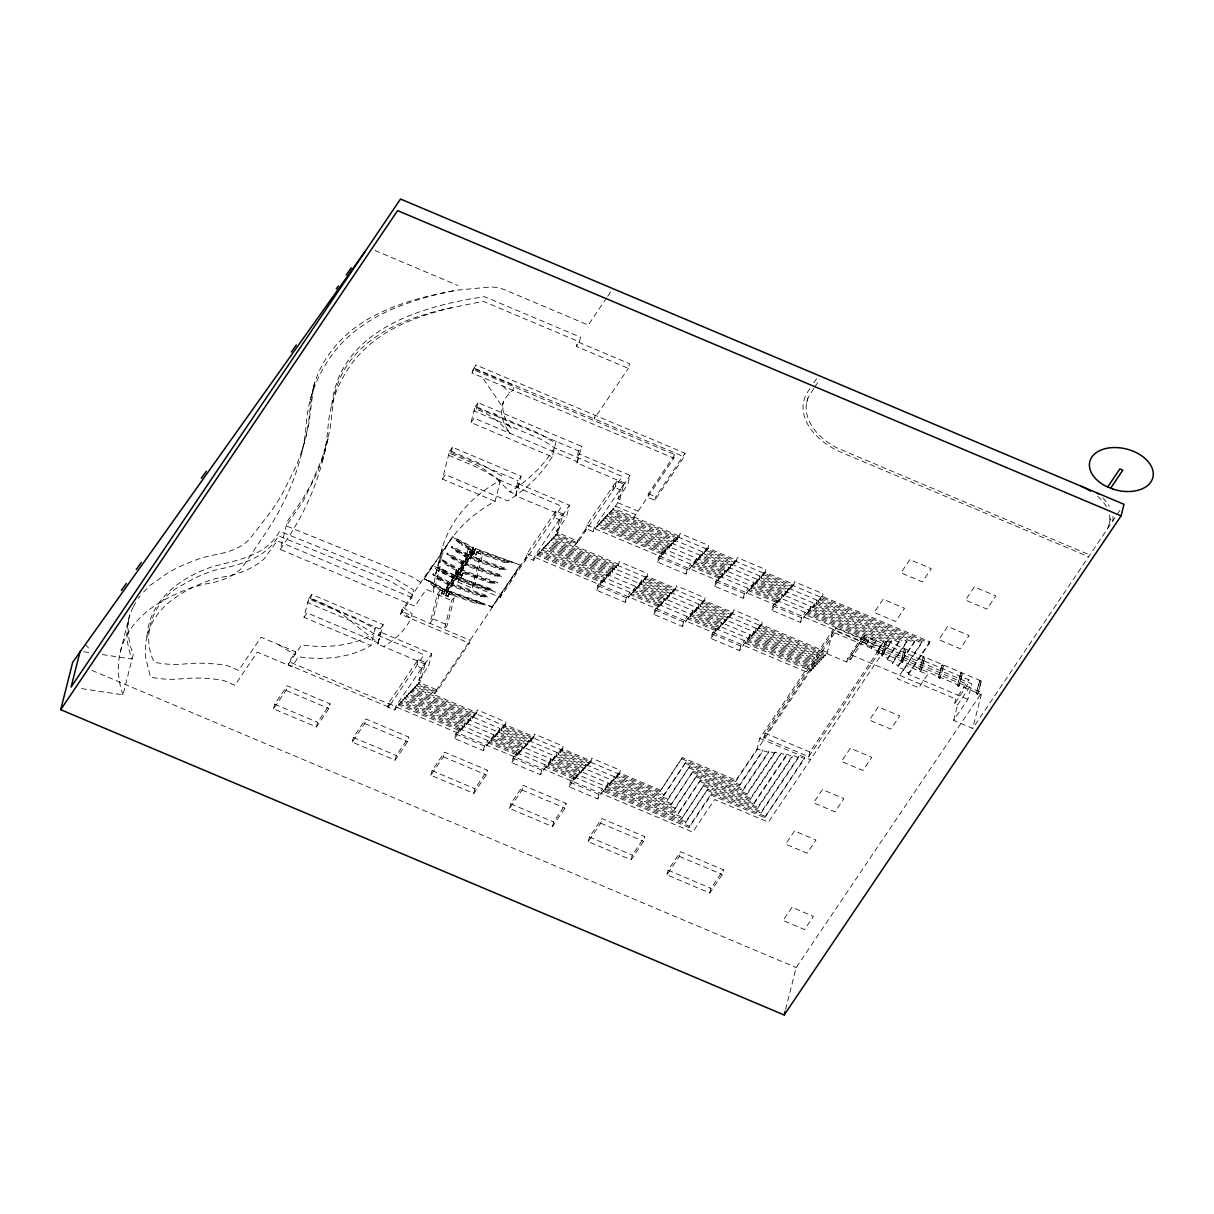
<?xml version="1.0" encoding="UTF-8"?>
<svg xmlns="http://www.w3.org/2000/svg" width="1214" height="1214" viewBox="0 0 1214 1214"><rect width="100%" height="100%" fill="white"/><g stroke="black" fill="none" stroke-linecap="round" stroke-linejoin="round"><path stroke-width="0.75" stroke-dasharray="5 3.75" d="M438.861 571.566C439.028 532.142 466.601 498.028 500.411 480.395L561.763 506.284L500.214 597.455L438.861 571.566L432.275 565.527L401.379 611.279L410.893 618.563A124.374 80.928 14.2 0 1 383.518 646.576M1112.859 520.806L1112.98 519.577A50.169 32.657 14.2 0 0 1112.798 516.648M475.478 548.485L446.919 591.264L491.958 607.243L520.427 565.071L475.478 548.485L447.01 590.657L445.766 595.801L447.92 596.711L449.256 592.902L476.707 602.645L483.733 603.237L483.142 604.117L476.116 603.525L448.649 593.783L447.92 596.711M491.958 607.243L520.518 564.464M313.455 387.706L308.963 423.17L300.996 455.948M120.247 652.282L129.701 614.906C126.651 628.048 128.289 641.933 133.237 654.407L122.993 694.863L78.5 688.171M146.985 636.652C149.216 599.686 180.825 577.287 212.814 566.574C237.428 560.079 266.154 555.966 279.675 531.216L391.333 576.453L413.762 590.05L411.834 597.637L400.635 614.223L469.332 643.223L470.076 640.264L401.379 611.279M310.359 399.664L314.745 382.334C308.508 403.549 310.769 426.326 302.893 447.238A576.468 396.098 11.6 0 1 296.55 465.387L281.117 496.177L271.208 511.155L251.571 536.527C243.073 548.03 228.111 552.355 214.635 554.874A115.421 67.923 9.9 0 0 207.351 556.482L205.561 556.938A115.421 67.923 9.9 0 0 197.002 559.533L184.422 564.54A217.761 128.305 10.1 0 0 176.652 568.106L174.118 569.442A218.004 135.513 9.7 0 0 166.788 573.661L149.701 585.679L141.659 594.071M495.115 501.321L442.488 479.12L449.711 450.561L478.923 463.065L501.579 475.751L495.115 501.321A219.385 142.766 14.2 0 0 433.565 592.493L426.235 589.397L414.854 606.241L280.252 549.441L287.399 521.231L302.741 499.166L311.406 483.46L321.209 460.622L328.508 437.222L322.408 461.35M331.741 405.203C340.057 329.798 421.228 305.989 484.553 296.702L580.58 337.219L579.397 341.862L576.316 346.43L628.351 368.388L629.52 363.745L577.5 341.787L576.316 346.43M273.514 708.87L274.698 704.226L287.172 685.743L330.087 703.862L328.903 708.506L316.429 726.974L273.514 708.87L285.988 690.387L287.172 685.743M383.184 624.618L380.164 629.08L378.525 635.575L380.786 632.221L431.759 653.724L428.739 665.667L377.766 644.148L383.184 624.618L311.664 594.435L310.708 598.168L307.688 602.645L350.285 620.612A87.241 64.494 34 0 1 366.203 628.852L373.912 633.617L424.05 654.771L388.738 707.094L288.204 664.665L288.947 661.721L295.639 651.812L261.04 637.229L238.657 670.386L227.215 665.56A114.01 74.191 14.2 0 0 184.361 663.982A67.847 44.144 14.2 0 1 160.703 663.345L154.269 662.374C139.868 633.769 154.709 597.819 183.193 584.571A196 121.84 9.7 0 1 201.539 575.011L210.295 571.673A93.478 55.07 10.1 0 1 217.215 569.578C240.372 564.92 266.033 558.106 278.492 535.86L390.149 581.096L412.578 594.678M375.551 627.137L370.892 645.56L303.97 617.319L308.872 598.001L355.52 617.789L375.08 628.973M295.639 651.812L294.881 654.771L278.34 644.513M316.429 726.974L317.613 722.345L330.087 703.862M352.197 742.073L353.365 737.429L365.854 718.946L408.769 737.065L407.585 741.693L395.111 760.176L352.197 742.073L364.67 723.59L365.854 718.946M377.766 644.148L380.786 632.221M400.635 614.223L402.562 606.636L412.062 613.92L410.893 618.563M500.411 480.395L488.347 473.354A112.143 82.901 34 0 0 472.307 465.235L448.527 455.204L450.789 453.717L452.443 447.238L521.094 476.207L515.692 495.752L566.452 517.164L569.472 505.236L518.712 483.809L516.436 487.163L518.09 480.683L521.094 476.207M399.087 703.741L398.753 705.061L460.273 731.025L460.622 729.705L399.087 703.741L394.823 710.053L387.554 706.988L388.45 703.452L418.147 659.46L425.416 662.525L420.757 680.948L418.709 683.983L436.691 691.57L469.332 643.223M674.787 454.658L648.397 493.749L647.502 497.285L654.771 500.35L684.18 456.798L685.075 453.247L475.994 365.035L472.974 369.496L674.787 454.658L673.891 458.194L472.079 373.032L473.263 368.388L514.129 385.642L512.961 390.286L509.759 393.033A57.984 37.725 14.2 0 0 510.487 433.504L499.166 422.624A60.214 44.508 34 0 0 482.96 411.925L476.298 409.118L473.961 410.924L537.043 437.541A54.858 40.548 34 0 1 548.576 443.884L554.464 447.845L622.327 476.48L577.545 542.81L557.256 534.251L557.666 532.627L577.955 541.186L577.545 542.81M388.738 707.094L389.482 704.135L288.947 661.721M472.079 373.032L475.994 365.035M394.823 710.053L395.718 706.518L425.416 662.525M556.103 441.365L552.188 456.843L471.017 422.593L475.129 406.28L539.213 433.352L555.633 443.216M400.757 702.936L403.094 699.461L464.628 725.426L462.276 728.886L400.757 702.936L401.09 701.601L462.625 727.565L460.273 731.025M476.298 409.118L477.937 402.638L581.658 446.403L576.984 463.004L627.759 484.416L630.036 475.433L579.26 454.006L576.999 457.359L578.638 450.88L581.658 446.403M765.002 816.309L711.358 793.683L689.385 826.233L603.662 790.071L603.328 791.391L689.051 827.569L711.025 795.003L764.668 817.644L804.806 757.354L804.472 758.689L798.842 756.307L798.509 757.627L792.879 755.26L757.748 807.28L704.105 784.654L681.798 818.539L402.76 700.797L403.094 699.461M435.644 574.374L442.108 548.804L440.045 566.923L433.565 592.493M404.763 698.657L407.1 695.182L468.634 721.146L466.282 724.621L404.763 698.657L405.097 697.322L493.901 734.849L492.899 738.825L499.91 728.43L411.106 690.918L408.769 694.378L670.902 804.988L693.224 771.102L746.868 793.744L774.972 752.103L780.602 754.486L780.936 753.15L786.566 755.533L786.9 754.213L792.53 756.58L792.879 755.26M406.766 696.517L409.103 693.057L470.637 719.007L468.285 722.482L406.766 696.517L407.1 695.182M408.769 694.378L409.103 693.057M418.147 659.46L416.508 665.94L421.956 668.246L431.759 653.724M410.772 692.238L413.109 688.778L474.644 714.743L472.292 718.202L410.772 692.238L411.106 690.918M412.775 690.098L415.112 686.638L476.647 712.603L474.295 716.063L412.775 690.098L413.109 688.778M395.111 760.176L396.295 755.533L408.769 737.065M440.333 590.065L437.313 594.541L430.014 623.374L433.034 618.897L440.333 590.065L454.643 596.104L447.344 624.937L444.324 629.398L451.623 600.581L454.643 596.104M774.972 752.103L774.638 753.439L769.008 751.056L768.659 752.377L757.066 748.962L735.972 780.192L682.329 757.566L660.021 791.452L414.778 687.959L415.112 686.638M416.781 685.819L419.118 682.359L437.101 689.947L434.764 693.406L416.781 685.819L417.115 684.499L435.098 692.086L526.132 557.226L533.401 560.291L537.635 554.009L602.523 581.4L602.19 582.72L537.301 555.344L537.635 554.009M420.757 680.948L418.936 680.174L421.956 668.246M418.709 683.983L419.118 682.359M428.739 580.626L445.371 589.473L443.626 594.89L441.471 593.995L442.822 590.125L434.339 585.603L428.739 580.626L428.147 581.506L433.732 586.483L442.23 591.006M441.471 593.995L442.822 590.125M443.626 594.89L445.007 589.822L473.475 547.651L452.625 536.558L424.156 578.729L444.764 590.353L473.475 547.651M445.766 595.801L447.511 590.383L483.733 603.237M449.059 585.118L449.499 583.357L432.867 574.51L433.459 573.63L450.091 582.477L449.059 585.118L438.466 579.473L432.867 574.51M451.198 585.998L451.638 584.253L487.861 597.106L488.453 596.226L452.245 583.373L451.198 585.998L480.835 596.514L487.861 597.106M453.611 578.365L454.051 576.604L437.435 567.757L438.026 566.877L454.643 575.724L453.611 578.365L443.019 572.72L437.435 567.757M442.67 559.988L459.302 568.835L457.557 574.252L455.417 573.342L456.768 569.472L448.269 564.95L442.67 559.988L442.078 560.868L447.678 565.83L456.176 570.352M455.417 573.342L456.768 569.472M455.766 579.245L456.206 577.5L492.414 590.353L493.021 589.473L456.798 576.62L455.766 579.245L485.403 589.761L492.414 590.353M457.557 574.252L458.71 569.715L442.078 560.868M457.89 582.083L465.19 553.25L468.209 548.774L482.504 554.813L475.22 583.646L472.2 588.107L457.89 582.083L460.91 577.606L468.209 548.774M459.711 575.163L460.85 570.61L497.072 583.464L497.664 582.583L461.441 569.73L459.711 575.163L461.851 576.058L463.187 572.249L490.653 581.992L497.664 582.583M462.989 564.464L463.429 562.719L446.813 553.857L447.405 552.977L464.021 561.839L462.989 564.464L452.397 558.835L446.813 553.857M461.851 576.058L463.187 572.249M465.144 565.36L465.584 563.615L501.792 576.468L502.384 575.588L466.176 562.735L465.144 565.36L494.781 575.876L501.792 576.468M467.542 557.712L467.997 555.966L451.365 547.104L451.957 546.224L468.589 555.086L467.542 557.712L456.965 552.082L451.365 547.104M423.929 579.26L452.382 537.089L473.232 548.182L471.487 553.599L469.348 552.704L470.698 548.834L462.2 544.312L456.843 538.804M469.348 552.704L470.698 548.834M434.764 693.406L435.098 692.086M469.697 558.607L470.137 556.862L506.359 569.715L506.951 568.835L470.728 555.982L469.697 558.607L499.333 569.123L506.359 569.715M436.691 691.57L437.101 689.947M471.487 553.599L472.641 549.062L456.024 540.215L456.616 539.335M473.642 554.51L474.795 549.972L511.003 562.826L511.595 561.945L504.584 561.354L477.117 551.611L475.782 555.42L473.642 554.51L475.387 549.092L520.427 565.071M475.782 555.42L477.117 551.611M472.2 588.107L479.484 559.29L482.504 554.813M430.879 775.276L432.047 770.632L444.521 752.149L487.436 770.253L486.268 774.896L473.794 793.379L430.879 775.276L443.353 756.792L444.521 752.149M515.692 495.752L518.712 483.809M493.901 734.849L483.263 750.601L454.658 738.537L455.811 733.969L459.438 728.597L488.043 740.677L486.89 745.244M458.27 733.165L459.438 728.597M462.276 728.886L462.959 726.245M466.282 724.621L466.631 723.286M468.285 722.482L468.968 719.826M500.214 597.455L500.972 594.511L432.275 565.527M472.292 718.202L472.641 716.882M474.295 716.063L474.978 713.407M476.298 713.923L477.314 709.947L505.919 722.011L504.918 726.002M525.389 560.17L527.028 553.69L555.83 511.003L563.099 514.068L557.256 534.251M483.263 750.601L484.416 746.033L488.043 740.677M473.794 793.379L474.962 788.736L487.436 770.253M533.401 560.291L534.297 556.756L563.099 514.068M488.893 743.105L489.227 741.784L517.832 753.848L517.498 755.184L488.893 743.105L491.23 739.645L519.835 751.709L519.501 753.044L490.896 740.965L491.564 738.309M539.304 553.205L539.638 551.869L604.526 579.26L604.193 580.58L539.304 553.205L541.641 549.73L606.53 577.12L604.193 580.58M751.254 636.667L753.591 633.207L819.283 660.932L816.946 664.392L751.254 636.667L751.587 635.347L817.28 663.072L814.943 666.532L541.307 551.065L541.641 549.73M494.902 736.686L497.239 733.226L525.844 745.29L523.507 748.765L494.902 736.686L495.236 735.365L551.126 758.993L550.124 762.969L557.135 752.574L501.245 728.946L500.912 730.267L529.516 742.346L531.853 738.886L503.249 726.807L500.912 730.267M543.311 548.925L545.647 545.465L610.536 572.841L608.199 576.301L543.311 548.925L543.644 547.605L635.817 586.544L634.801 590.52L641.827 580.125L549.654 541.186L547.317 544.646L820.952 660.113L823.289 656.653L757.597 628.928L757.263 630.248L822.955 657.973L825.292 654.513L759.6 626.788L757.263 630.248M496.905 734.546L499.242 731.086L527.847 743.165L525.51 746.625L496.905 734.546L497.573 731.905M545.314 546.786L547.651 543.326L612.539 570.701L610.202 574.161L545.314 546.786L545.647 545.465M499.91 728.43L498.908 732.406L505.919 722.011M547.317 544.646L547.651 543.326M555.83 511.003L554.191 517.498L559.639 519.789L569.472 505.236M549.32 542.506L551.657 539.046L616.545 566.422L614.208 569.897L549.32 542.506L549.654 541.186M502.915 728.142L505.252 724.667L533.857 736.746L531.52 740.206L502.915 728.142L503.582 725.486M551.323 540.367L553.66 536.907L618.548 564.282L616.211 567.757L551.323 540.367L551.657 539.046M1119.945 510.305L972.718 728.415L953.658 720.372L967.846 699.355L971.761 683.877L861.697 637.426L860.802 640.962L846.613 661.994L553.326 538.227L553.66 536.907M577.955 541.186L575.618 544.661L555.329 536.087L555.663 534.767L575.952 543.326L585.907 528.591L593.176 531.656L597.409 525.374L663.36 553.189L663.011 554.525L597.076 526.694L597.409 525.374M558.44 532.491L556.619 531.732L559.639 519.789M576.984 463.004L579.26 454.006M595.179 415.325L594.283 418.86L628.351 368.388M551.126 758.993L540.488 774.76L511.883 762.68L513.036 758.113L516.648 752.741L545.268 764.82L544.115 769.388M515.495 757.308L516.648 752.741M523.507 748.765L523.841 747.429M575.618 544.661L575.952 543.326M509.561 808.478L510.73 803.835L523.204 785.352L566.119 803.456L564.95 808.099L552.476 826.582L509.561 808.478L522.035 789.995L523.204 785.352M525.51 746.625L525.844 745.29M529.516 742.346L529.85 741.026M531.52 740.206L531.853 738.886M585.163 531.535L586.802 525.055L616.5 481.048L623.768 484.113L619.853 499.591L613.1 509.592L929.529 643.117L929.863 641.781L822.424 596.453L820.087 599.913L921.881 642.874L922.215 641.553L820.421 598.593L818.084 602.053L914.248 642.631L914.582 641.311L818.418 600.733L818.084 602.053M533.523 738.066L534.524 734.091L563.144 746.17L562.143 750.146M593.176 531.656L594.071 528.12L623.768 484.113M599.079 524.554L601.416 521.094L667.366 548.925L665.014 552.385L599.079 524.554L599.413 523.234L665.363 551.065L663.011 554.525M806.066 614.891L806.399 613.556L868.784 639.884L868.435 641.204L806.066 614.891L808.403 611.416L876.417 640.112L876.083 641.447L808.069 612.751L810.406 609.291L884.05 640.355L883.716 641.69L601.082 522.415L601.416 521.094M603.085 520.29L605.422 516.815L671.372 544.646L669.02 548.106L603.085 520.29L603.419 518.955L696.639 558.334L695.637 562.325L702.648 551.93L609.428 512.536L607.091 516.011L906.615 642.403L906.949 641.068L816.415 602.872L814.078 606.332L898.982 642.16L899.316 640.84L814.412 605.012L812.075 608.472L891.349 641.918L891.683 640.597L812.409 607.152L812.075 608.472M605.088 518.15L607.425 514.675L673.375 542.506L671.023 545.966L605.088 518.15L605.422 516.815M540.488 774.76L541.641 770.177L545.268 764.82M612.524 490.987L614.163 484.507M607.091 516.011L607.425 514.675M616.5 481.048L614.861 487.527L620.308 489.834L630.036 475.433M609.094 513.871L611.431 510.396L677.382 538.227L675.03 541.687L609.094 513.871L609.428 512.536M546.118 767.248L546.452 765.928L575.057 777.992L574.723 779.327L546.118 767.248L548.455 763.788L577.06 775.852L576.726 777.188L548.121 765.108L548.455 763.788M611.097 511.731L613.434 508.271L679.385 536.087L677.033 539.562L611.097 511.731L611.431 510.396M613.1 509.592L613.434 508.271M619.853 499.591L618.032 498.817L620.308 489.834M552.127 760.829L554.464 757.369L583.069 769.448L580.732 772.908L552.127 760.829L552.461 759.509L608.351 783.136L607.334 787.112L614.36 776.732L558.47 753.09L558.137 754.425L586.741 766.489L589.078 763.029L560.473 750.95L558.137 754.425M635.817 586.544L625.18 602.296L596.56 590.216L597.713 585.649L601.34 580.292L629.945 592.356L628.791 596.924M554.13 758.689L556.467 755.229L585.072 767.309L582.735 770.769L554.13 758.689L554.464 757.369M557.135 752.574L556.133 756.565L563.144 746.17M600.186 584.86L601.34 580.292M560.14 752.285L562.477 748.81L591.081 760.89L588.744 764.35L560.14 752.285L560.473 750.95M608.199 576.301L608.533 574.981M610.202 574.161L610.536 572.841M614.208 569.897L614.542 568.562M616.211 567.757L616.545 566.422M618.214 565.618L619.216 561.642L647.836 573.706L646.819 577.682M552.476 826.582L553.645 821.939L566.119 803.456M608.351 783.136L597.713 798.903L569.093 786.824L570.246 782.256L573.873 776.899L602.478 788.963L601.325 793.531M572.72 781.467L573.873 776.899M580.732 772.908L581.066 771.588M625.18 602.296L626.333 597.728L629.945 592.356M582.735 770.769L583.069 769.448M586.741 766.489L587.075 765.169M630.794 594.799L631.128 593.464L659.748 605.543L659.414 606.863L630.794 594.799L633.131 591.324L661.751 603.404L659.414 606.863M654.771 500.35L655.666 496.814L685.075 453.247M588.744 764.35L589.078 763.029M632.798 592.66L635.134 589.185L663.755 601.264L661.418 604.724L632.798 592.66L633.48 590.004M590.748 762.21L591.749 758.234L620.369 770.313L619.352 774.289M636.804 588.38L639.141 584.92L667.761 596.985L665.424 600.444L636.804 588.38L637.138 587.045L693.027 610.688L692.026 614.663L699.036 604.269L643.147 580.641L642.813 581.961L671.433 594.041L673.77 590.565L645.15 578.501L642.813 581.961M638.807 586.241L641.144 582.781L669.764 594.845L667.427 598.32L638.807 586.241L639.49 583.585M641.827 580.125L640.81 584.101L647.836 573.706M644.816 579.822L647.153 576.362L675.773 588.426L673.436 591.901L644.816 579.822L645.484 577.166M696.639 558.334L686.001 574.101L657.396 562.021L658.549 557.454L662.176 552.097L690.781 564.161L689.628 568.729M597.713 798.903L598.866 794.335L602.478 788.963M588.229 841.666L589.412 837.038L601.886 818.555L644.801 836.658L643.617 841.302L631.143 859.785L588.229 841.666L600.702 823.198L601.886 818.555M661.008 556.665L662.176 552.097M665.014 552.385L665.697 549.73M707.732 789.161L685.424 823.046L605.331 789.252L605.665 787.932L685.758 821.726L707.732 789.161L761.375 811.802L798.842 756.307M669.02 548.106L669.369 546.786M700.478 780.132L678.156 814.017L609.337 784.988L609.671 783.652L678.505 812.697L700.478 780.132L754.122 802.773L786.9 754.213M671.023 545.966L671.706 543.311M696.851 775.625L674.529 809.51L611.34 782.848L611.674 781.513L674.863 808.175L696.851 775.625L750.495 798.251L780.936 753.15M693.027 610.688L682.389 626.439L653.785 614.375L654.938 609.807L658.565 604.435L687.17 616.515L686.016 621.082M614.36 776.732L613.343 780.708L620.369 770.313M657.411 609.003L658.565 604.435M675.03 541.687L675.379 540.367M689.598 766.595L667.275 800.481L615.346 778.569L615.68 777.233L667.609 799.146L689.598 766.595L743.241 789.221L769.008 751.056M677.033 539.562L677.716 536.907M685.956 762.073L663.648 795.959L617.349 776.429L617.683 775.093L663.982 794.639L685.956 762.073L739.614 784.714L763.029 750.009M661.418 604.724L662.085 602.068M679.036 537.423L680.052 533.432L708.657 545.511L707.656 549.487M665.424 600.444L665.758 599.124M667.427 598.32L668.095 595.664M671.433 594.041L671.767 592.705M673.436 591.901L674.104 589.245M675.439 589.761L676.441 585.785L705.046 597.849L704.044 601.825M686.001 574.101L687.154 569.533L690.781 564.161M691.631 566.589L691.965 565.269L720.57 577.348L720.236 578.668L691.631 566.589L693.968 563.129L722.573 575.208L720.236 578.668M693.634 564.464L695.971 560.989L724.576 573.069L722.239 576.529L693.634 564.464L694.302 561.809M697.64 560.185L699.977 556.71L728.582 568.789L726.245 572.249L697.64 560.185L697.974 558.85L753.864 582.492L752.862 586.468L759.873 576.073L703.983 552.446L703.65 553.766L732.254 565.845L734.591 562.37L705.987 550.306L703.65 553.766M682.389 626.439L683.558 621.872L687.17 616.515M699.643 558.045L701.98 554.586L730.585 566.65L728.248 570.11L699.643 558.045L700.311 555.39M702.648 551.93L701.646 555.906L708.657 545.511M688.019 618.943L688.353 617.607L716.973 629.687L716.624 631.007L688.019 618.943L690.356 615.468L718.976 627.547L716.624 631.007M705.653 551.626L707.99 548.167L736.595 560.231L734.258 563.706L705.653 551.626L706.32 548.971M690.022 616.803L692.359 613.343L720.979 625.407L718.627 628.867L690.022 616.803L690.69 614.147M631.143 859.785L632.327 855.142L644.801 836.658M694.029 612.524L696.366 609.064L724.97 621.128L722.634 624.603L694.029 612.524L694.362 611.203L750.252 634.831L749.25 638.807L756.261 628.412L700.372 604.784L700.038 606.105L728.643 618.184L730.98 614.724L702.375 602.645L700.038 606.105M696.032 610.384L698.369 606.924L726.974 618.988L724.637 622.463L696.032 610.384L696.699 607.728M699.036 604.269L698.035 608.244L705.046 597.849M702.041 603.965L704.378 600.505L732.983 612.584L730.646 616.044L702.041 603.965L702.709 601.325M660.021 791.452L682.329 757.566M753.864 582.492L743.226 598.244L714.621 586.165L715.774 581.597L719.386 576.24L748.006 588.304L746.853 592.887M663.648 795.959L663.982 794.639M718.233 580.808L719.386 576.24M722.239 576.529L722.907 573.873M667.275 800.481L667.609 799.146M726.245 572.249L726.579 570.929M750.252 634.831L739.614 650.583L711.009 638.518L712.163 633.951L715.79 628.579L744.394 640.658L743.241 645.226M728.248 570.11L728.916 567.469M670.902 804.988L693.224 771.102M714.621 633.147L715.79 628.579M732.254 565.845L732.588 564.51M734.258 563.706L734.925 561.05M718.627 628.867L719.31 626.227M736.261 561.566L737.277 557.59L765.882 569.654L764.881 573.63M674.529 809.51L674.863 808.175M722.634 624.603L722.967 623.268M724.637 622.463L725.319 619.808M678.156 814.017L678.505 812.697M728.643 618.184L728.977 616.849M730.646 616.044L731.329 613.389M732.649 613.905L733.666 609.929L762.271 621.993L761.269 625.984M666.911 874.869L668.095 870.226L680.568 851.758L723.438 869.846L722.269 874.49L709.795 892.973L666.911 874.869L679.385 856.386L680.568 851.758M681.798 818.539L704.105 784.654M685.424 823.046L685.758 821.726M743.226 598.244L744.379 593.676L748.006 588.304M748.856 590.748L749.19 589.412L777.795 601.491L777.461 602.812L748.856 590.748L751.193 587.273L779.798 599.352L779.464 600.672L750.859 588.608L751.193 587.273M689.051 827.569L689.385 826.233M754.865 584.329L757.202 580.869L785.807 592.933L783.47 596.393L754.865 584.329L755.199 583.008L811.089 606.636L810.072 610.612L817.098 600.217L761.208 576.589L760.875 577.91L789.479 589.989L791.816 586.514L763.211 574.45L760.875 577.91M739.614 650.583L740.768 646.015L744.394 640.658M756.868 582.189L759.205 578.729L787.81 590.793L785.473 594.268L756.868 582.189L757.202 580.869M759.873 576.073L758.871 580.049L765.882 569.654M745.244 643.086L745.578 641.751L811.271 669.475L810.937 670.811L745.244 643.086L747.581 639.626L813.274 667.336L812.94 668.671L747.247 640.946L747.915 638.291M762.878 575.77L765.215 572.31L793.819 584.389L791.482 587.849L762.878 575.77L763.211 574.45M806.703 402.578L807.871 397.934M711.025 795.003L711.358 793.683M753.257 634.527L755.594 631.068L821.286 658.792L818.949 662.252L753.257 634.527L753.924 631.872M756.261 628.412L755.26 632.388L762.271 621.993M759.266 628.124L761.603 624.649L827.295 652.373L824.959 655.833L759.266 628.124L759.934 625.468M811.089 606.636L800.451 622.387L771.831 610.323L772.999 605.756L776.611 600.384L805.231 612.463L804.063 617.031M775.458 604.951L776.611 600.384M681.995 758.887L735.638 781.528L735.972 780.192M783.47 596.393L783.804 595.072M709.795 892.973L710.964 888.329L723.438 869.846M785.473 594.268L785.807 592.933M685.622 763.394L739.265 786.035L739.614 784.714M789.479 589.989L789.813 588.653M791.482 587.849L791.816 586.514M793.486 585.709L794.487 581.734L823.107 593.798L822.09 597.789M689.249 767.916L742.907 790.557L743.241 789.221M756.732 750.282L759.752 738.34L833.001 629.823L981.777 692.602L972.718 728.415M692.891 772.438L746.534 795.064L746.868 793.744M763.864 737.778L765.032 733.135L835.885 628.199L880.757 647.138L879.573 651.781L808.736 756.717L763.864 737.778L834.701 632.843L835.885 628.199M696.517 776.945L750.161 799.586L750.495 798.251M700.144 781.467L753.788 804.093L754.122 802.773M800.451 622.387L801.604 617.82L805.231 612.463M703.771 785.974L757.415 808.615L757.748 807.28M808.069 612.751L808.403 611.416M707.398 790.496L761.041 813.122L761.375 811.802M814.078 606.332L814.412 605.012M817.098 600.217L816.081 604.193L823.107 593.798M820.087 599.913L820.421 598.593M814.943 666.532L815.277 665.211L749.584 637.487L747.247 640.946M816.946 664.392L817.28 663.072M818.949 662.252L819.283 660.932M820.952 660.113L821.286 658.792M822.955 657.973L823.289 656.653M824.959 655.833L825.292 654.513M826.962 653.693L833.001 629.823M808.736 756.717L809.92 752.073L880.757 647.138M846.613 661.994L847.509 658.458L861.697 637.426M847.509 658.458L850.422 659.688L851.591 655.044L864.58 635.802L968.818 679.794L967.649 684.438L954.659 703.68L957.573 704.894L971.761 683.877M850.422 659.688L863.397 640.446L864.58 635.802M876.417 640.112L871.728 647.047L866.098 644.664L868.784 639.884M871.728 647.047L871.394 648.367L876.083 641.447M785.564 1009.517L796.187 967.573L981.777 692.602M891.683 640.597L882.32 654.452L876.69 652.07L884.05 640.355M976.253 693.695L979.971 680.432L979.379 681.312L976.253 693.695L977.68 694.302L981.398 681.039L885.613 640.628L881.895 653.876L883.322 654.483L883.913 653.602L887.039 641.22L883.322 654.483M396.75 707.201L692.678 832.076L714.651 799.525L768.295 822.151L882.487 652.995L885.613 640.628M899.316 640.84L887.631 658.155L881.986 655.788L882.32 654.452M906.949 641.068L892.927 661.858L887.282 659.49L887.631 658.155M914.582 641.311L898.223 665.56L892.578 663.193L892.927 661.858M929.863 641.781L908.816 672.966L903.17 670.598L903.519 669.263L897.874 666.896L898.223 665.56M901.349 660.962L904.491 648.579L900.758 661.842L902.184 662.449L902.791 661.569L905.917 649.187L902.184 662.449M967.846 699.355L908.467 674.301L908.816 672.966M919.635 669.809L923.353 656.546L919.635 669.809L921.062 670.416L921.654 669.536L924.795 657.153L921.062 670.416M938.498 677.776L942.231 664.513L938.498 677.776L939.939 678.383L940.531 677.503L943.657 665.12L939.939 678.383M957.376 685.743L961.109 672.48L957.376 685.743L958.802 686.335L962.535 673.072L958.802 686.335M954.659 703.68L955.843 699.036L968.818 679.794M953.658 720.372L957.573 704.894M977.68 694.302L981.398 681.039M1109.429 523.128L1110.613 518.484M313.576 386.947C322.105 354.245 347.568 328.402 377.554 314.092A231.677 147.091 17.2 0 1 397.433 305.458A321.118 203.861 17.2 0 1 441.107 293.393L456.843 290.146L488.514 287.202A23.187 15.084 14.2 0 1 505.373 290.085L588.259 325.064L606.712 297.733M133.206 607.046C124.921 623.055 125.33 642.525 132.068 659.035L100.55 654.3M133.555 606.287L135.71 602.539M552.188 456.843L546.679 465.144A250.342 162.919 14.2 0 1 507.786 500.927L445.492 474.644L442.488 479.12M280.252 549.441L286.155 540.7A596.969 388.495 14.2 0 0 319.282 472.367A473.02 307.825 14.2 0 0 327.613 431.228L328.508 421.774A285.305 185.666 14.2 0 1 351.332 364.276A209.324 136.226 14.2 0 1 404.308 323.197L410.681 320.511A296.929 193.238 14.2 0 1 423.747 315.67L428.254 314.183A298.477 194.24 14.2 0 1 451.654 307.719L483.369 301.345L579.397 341.862M311.664 594.435L308.644 598.897L380.164 629.08M303.97 617.319L306.99 612.858L378.525 643.041L355.338 625.134A82.871 61.261 34 0 0 336.536 610.505L333.592 608.745A82.871 61.261 34 0 0 321.437 602.705L310.708 598.168M288.204 664.665L301.573 644.862A97.697 63.583 14.2 0 0 373.912 633.617M477.937 402.638L474.932 407.115L578.638 450.88M452.443 447.238L449.423 451.699L518.09 480.683M471.017 422.593L474.021 418.117L577.743 461.881M607.744 296.216L612.858 288.613M378.935 639.52L379.694 638.397M433.732 586.483L434.339 585.603M438.466 579.473L439.058 578.592L433.459 573.63M443.019 572.72L443.611 571.84L438.026 566.877M447.678 565.83L448.269 564.95M452.397 558.835L452.989 557.954L447.405 552.977M456.965 552.082L457.557 551.202L451.957 546.224M470.106 549.714L461.608 545.177L462.2 544.312M446.964 583.995L447.556 583.115M451.517 577.242L452.109 576.362M460.895 563.357L461.487 562.477M465.448 556.604L466.055 555.724M448.649 593.783L449.256 592.902M387.554 706.988L389.482 704.135M398.753 705.061L401.09 701.601M402.76 700.797L405.097 697.322M418.936 680.174L428.739 665.667M414.778 687.959L417.115 684.499M476.116 603.525L476.707 602.645M480.835 596.514L481.442 595.634L488.453 596.226M485.403 589.761L485.995 588.881L493.021 589.473M462.595 573.129L490.046 582.872L490.653 581.992M494.781 575.876L495.373 574.996L502.384 575.588M499.333 569.123L499.925 568.243L506.951 568.835M476.525 552.491L503.992 562.234L504.584 561.354M537.301 555.344L539.638 551.869M541.307 551.065L543.644 547.605M556.619 531.732L566.452 517.164M553.326 538.227L555.663 534.767M555.329 536.087L557.666 532.627M597.076 526.694L599.413 523.234M454.658 738.537L465.296 722.77L464.279 726.761L471.305 716.366L470.288 720.342L477.314 709.947M601.082 522.415L603.419 518.955M618.032 498.817L627.759 484.416M633.42 518.166L673.891 458.194M490.896 740.965L493.233 737.505L521.838 749.569L519.501 753.044M596.56 590.216L607.197 574.465L606.196 578.441L613.207 568.046L612.205 572.022L619.216 561.642M602.19 582.72L604.526 579.26M511.883 762.68L522.506 746.913L521.504 750.905L528.515 740.51L527.513 744.486L534.524 734.091M517.498 755.184L519.835 751.709M657.396 562.021L668.034 546.27L667.017 550.246L674.043 539.851L673.026 543.826L680.052 533.432M548.121 765.108L550.458 761.648L579.063 773.713L576.726 777.188M653.785 614.375L664.422 598.608L663.421 602.584L670.432 592.189L669.43 596.18L676.441 585.785M809.89 388.647L807.917 391.561A65.161 42.399 14.2 0 0 842.713 452.974L1088.609 556.74M813.835 382.805L816.779 378.419M813.805 388.374L808.251 397.524A61.944 40.305 14.2 0 0 836.75 447.799L1089.808 554.95M814.791 386.917L819.693 379.633M569.093 786.824L579.731 771.072L578.729 775.048L585.74 764.653L584.738 768.629L591.749 758.234M574.723 779.327L577.06 775.852M714.621 586.165L725.259 570.413L724.242 574.389L731.268 563.994L730.251 567.985L737.277 557.59M603.328 791.391L605.665 787.932M605.331 789.252L607.668 785.792L682.131 817.204M609.337 784.988L611.674 781.513M611.34 782.848L613.677 779.373L671.236 803.668M615.346 778.569L617.683 775.093M617.349 776.429L619.686 772.969L660.355 790.117M711.009 638.518L721.647 622.752L720.63 626.743L727.656 616.348L726.64 620.324L733.666 609.929M750.859 588.608L753.196 585.133L781.801 597.212L779.464 600.672M771.831 610.323L782.469 594.557L781.467 598.532L788.478 588.137L787.476 592.129L794.487 581.734M777.461 602.812L779.798 599.352M735.638 781.528L811.271 669.475M810.937 670.811L813.274 667.336M812.94 668.671L815.277 665.211M739.265 786.035L762.696 751.329M742.907 790.557L768.659 752.377M746.534 795.064L774.638 753.439M750.161 799.586L780.602 754.486M753.788 804.093L786.566 755.533M866.098 644.664L868.435 641.204M757.415 808.615L792.53 756.58M761.041 813.122L798.509 757.627M764.668 817.644L804.472 758.689M876.69 652.07L883.716 641.69M881.986 655.788L891.349 641.918M887.282 659.49L898.982 642.16M892.578 663.193L906.615 642.403M897.874 666.896L914.248 642.631M922.215 641.553L897.298 678.702L918.755 687.761L927.663 674.559L906.205 665.5M903.17 670.598L921.881 642.874M908.467 674.301L929.529 643.117M138.381 598.259L140.171 595.998M451.654 307.719L446.889 308.781A298.553 189.551 17.2 0 0 411.06 319.024C380.058 330.345 349.511 351.134 337.962 383.366A291.436 155.544 13.2 0 0 333.926 396.766L330.162 428.314L324.275 452.67A598.274 411.091 11.6 0 1 317.689 471.518L303.257 501.063L286.216 525.874L411.303 576.544L420.894 582.356M503.992 562.234L511.003 562.826M490.046 582.872L497.072 583.464M83.857 651.781L91.278 652.904M470.288 557.727L499.925 568.243M465.736 564.48L495.373 574.996M456.358 578.365L485.995 588.881M451.79 585.118L481.442 595.634M447.01 590.657L492.065 606.636M374.944 250.463L458.012 285.518M475.099 368.57L684.18 456.798M648.397 493.749L655.666 496.814M617.774 502.657L638.094 511.231M615.437 506.132L635.757 514.706M450.789 453.717L469.029 461.411A75.04 55.48 34 0 1 498.301 480.38L510.047 491.943L516.436 494.629M885.021 641.508L886.448 642.1M903.899 649.46L905.325 650.067M922.761 657.427L924.203 658.034M941.639 665.393L943.066 666M960.502 673.36L961.943 673.952M979.379 681.312L980.806 681.919M863.397 640.446L967.649 684.438M586.802 525.055L594.071 528.12M595.072 528.834L866.432 643.344M658.549 557.454L687.154 569.533M715.774 581.597L744.379 593.676M772.999 605.756L801.604 617.82M834.701 632.843L879.573 651.781M882.487 652.995L980.578 694.393M851.591 655.044L955.843 699.036M527.028 553.69L534.297 556.756M535.298 557.484L808.934 672.951M597.713 585.649L626.333 597.728M654.938 609.807L683.558 621.872M712.163 633.951L740.768 646.015M469.939 551.824L472.094 552.719M474.234 553.63L476.374 554.54M465.19 553.25L479.484 559.29M456.009 572.462L458.148 573.372M460.303 574.283L462.443 575.178M442.078 593.115L444.218 594.01M446.357 594.921L448.512 595.831M437.313 594.541L451.623 600.581M765.032 733.135L809.92 752.073M759.752 738.34L810.436 759.736M411.834 597.637L277.232 540.837L263.848 559.017A98.41 64.039 14.2 0 1 228.111 576.043L222.223 577.166A93.918 61.125 14.2 0 0 206.577 581.506A196.456 127.849 14.2 0 0 180.825 593.919L171.918 600.004A138.396 90.064 14.2 0 0 152.069 623.131L149.11 629.763A138.396 90.064 14.2 0 0 145.817 658.413L150.506 677.26L156.925 678.216A67.847 44.144 14.2 0 0 180.598 678.869L187.502 678.322A114.01 74.191 14.2 0 1 223.452 680.432L234.894 685.273L257.277 652.1L291.861 666.698L298.553 656.804A97.697 63.583 14.2 0 0 370.892 645.56M433.034 618.897L447.344 624.937M388.45 703.452L395.718 706.518M455.811 733.969L484.416 746.033M513.036 758.113L541.641 770.177M570.246 782.256L598.866 794.335M285.988 690.387L328.903 708.506M364.67 723.59L407.585 741.693M443.353 756.792L486.268 774.896M522.035 789.995L564.95 808.099M600.702 823.198L643.617 841.302M679.385 856.386L722.269 874.49M274.698 704.226L317.613 722.345M353.365 737.429L396.295 755.533M432.047 770.632L474.962 788.736M510.73 803.835L553.645 821.939M589.412 837.038L632.327 855.142M668.095 870.226L710.964 888.329M91.915 670.386L796.187 967.573M457.557 551.202L468.149 556.831M452.989 557.954L463.581 563.584M443.611 571.84L454.203 577.485M439.058 578.592L449.65 584.238M424.156 578.729L445.007 589.822M493.901 413.048L496.541 414.945M499.106 416.948L500.35 417.98M456.024 540.215L461.608 545.177M506.01 423.413L511.671 428.861C505.479 421.455 501.306 411.546 503.34 401.788L502.171 406.432L482.307 377.342M502.733 385.976L509.759 393.033M85.162 644.209L90.853 650.613M554.464 447.845A250.342 162.919 14.2 0 1 510.047 491.943M1109.444 515.009A46.967 30.562 14.2 0 1 1106.303 530.518M1097.729 496.374A46.967 30.562 14.2 0 1 1106.333 506.724M1102.828 497.892A50.169 32.657 14.2 0 1 1109.247 506.314M122.993 694.863A160.476 104.434 14.2 0 1 157.046 604.253A218.55 142.235 14.2 0 1 188.064 588.972A115.967 75.465 14.2 0 1 209.233 583.297A76.33 49.668 14.2 0 0 242.33 567.515L266.094 532.324A575.208 374.337 14.2 0 0 298.022 466.449A450.864 293.409 14.2 0 0 306.277 423.595A307.476 200.098 14.2 0 1 331.498 355.55A231.328 150.551 14.2 0 1 396.978 307.248A320.542 208.611 14.2 0 1 456.828 290.161M472.974 549.229L444.506 591.4L446.646 592.311L475.114 550.139L472.974 549.229M472.534 550.974L444.066 593.145L446.206 594.056L474.674 551.884L472.534 550.974M883.094 599.23L874.186 612.433L895.644 621.492L904.551 608.29L883.094 599.23M909.832 559.639L900.925 572.826L922.382 581.885L931.29 568.683L909.832 559.639M794.533 830.953L785.625 844.155L807.082 853.214L815.99 840.012L794.533 830.953M822.455 789.586L813.532 802.788L834.989 811.847L843.912 798.645L822.455 789.586M850.361 748.234L841.454 761.436L862.911 770.48L871.834 757.278L850.361 748.234M878.283 706.867L869.376 720.069L890.833 729.128L899.741 715.926L878.283 706.867M947.664 626.485L938.756 639.687L960.213 648.731L969.121 635.529L947.664 626.485M974.402 586.878L965.479 600.08L986.936 609.14L995.859 595.937L974.402 586.878M792.014 907.313L783.091 920.516L804.548 929.56L813.471 916.358L792.014 907.313"/><path stroke-width="1.5" d="M80.154 651.235L71.095 687.063L400.514 199.02L1123.997 504.311L1121.068 515.904L784.183 1014.98L60.7 709.689L72.703 662.283L365.171 251.389M784.183 1014.98L785.109 1011.338M60.7 709.689L397.585 210.614L1121.068 515.904M1107.669 486.996L1119.885 468.908L1122.829 470.152L1110.613 488.24M121.324 590.49L126.317 583.479M136.317 569.457L141.325 562.431M201.312 478.27L206.319 471.26M291.299 352.03L296.307 345.019M336.293 288.902L338.357 286.018M346.293 274.88L351.301 267.854M1097.183 492.99L1098.579 494.022M1081.386 486.328A46.967 30.562 14.2 0 1 1090.597 491.093M1113.056 489.151L1105.347 485.904A32.52 21.154 14.2 0 1 1103.056 449.286A32.52 21.154 14.2 0 1 1152.814 470.288A32.52 21.154 14.2 0 1 1113.056 489.151"/></g></svg>
